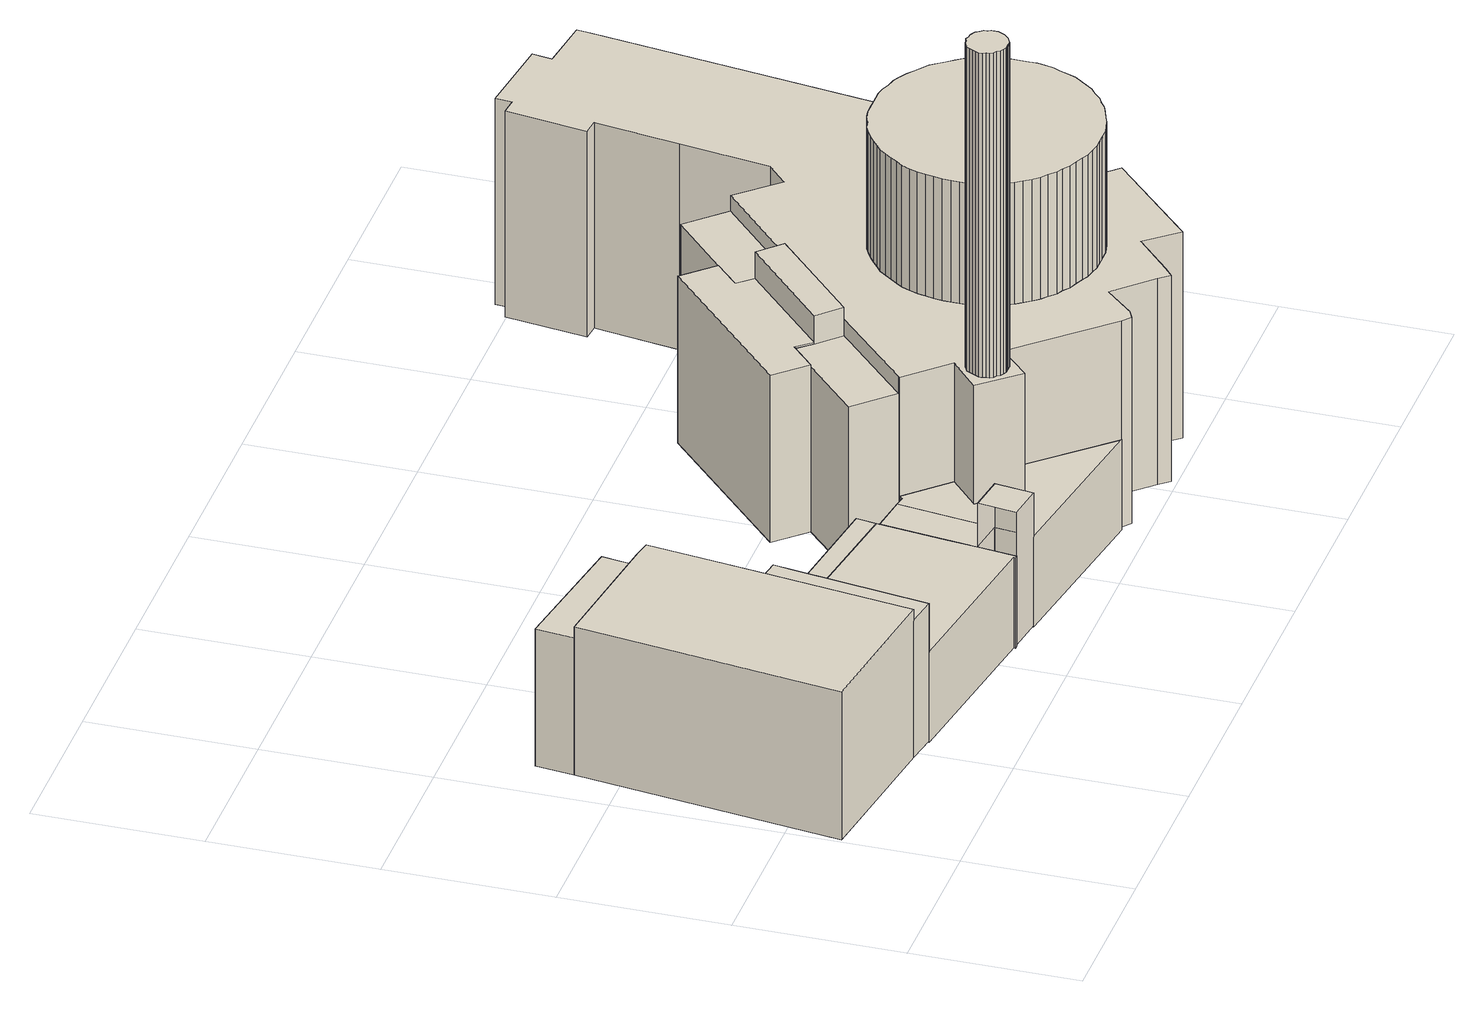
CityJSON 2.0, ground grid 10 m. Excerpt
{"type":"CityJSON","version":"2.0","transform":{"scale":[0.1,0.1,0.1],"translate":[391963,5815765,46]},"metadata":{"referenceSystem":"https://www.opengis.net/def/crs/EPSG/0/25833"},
"CityObjects":{
"building1":{"type":"Building","attributes":{"Gemeindeschluessel":"11000008","BezugspunktDach":"2200","function":"51009_1610","measuredHeight":4.11,"storeysAboveGround":0},"address":[{"country":"Germany","locality":"Berlin"}],"geometry":[{"type":"Solid","lod":"1","boundaries":[[[[0,1,2,3]],[[4,5,6,7]],[[4,7,3,2]],[[5,4,2,1]],[[6,5,1,0]],[[7,6,0,3]]]]}]},
"building2":{"type":"Building","attributes":{"name":"Sehitlik Moschee","Gemeindeschluessel":"11000008","function":"31001_3046"},"address":[{"country":"Germany","locality":"Berlin","thoroughfareNumber":"128","thoroughfareName":"Columbiadamm"}],"children":["building2-1","building2-2","building2-3","building2-4","building2-5","building2-6","building2-7","building2-8","building2-9","building2-10","building2-11"]},
"building2-1":{"type":"BuildingPart","attributes":{"BezugspunktDach":"2200","measuredHeight":13.2,"storeysAboveGround":2},"parents":["building2"],"geometry":[{"type":"MultiSurface","lod":"1","boundaries":[[[8,9,10,11,12,13,14,15,16,17,18,19,20,21,22,23,24,25,26,27,28,29,30,31,32,33,34,35,36,37,38,39,40,41,42,43,44,45,46,47],[48,49,50,51,52,53,54,55,56,57,58,59,60,61,62,63,64,65,66,67,68,69,70,71,72,73,74,75,76,77,78,79,80,81,82],[83,84,85,86,87,88,89,90,91,92,93,94,95,96,97,98,99,100,101,102,103,104,105,106,107,108,109,110,111,112,113,114,115,116,117,118,119,120,121,122,123,124,125,126,127,128,129,130,131,132,133,134,135,136,137,138,139,140,141,142,143,144,145,146,147,148,149,150,151,152,153,154,155,156,157,158,159,160,161,162,163]],[[164,165,166,167,168,169,170,171,172,173,174,175,176,177,178,179,180,181,182,183,184,185,186,187,188,189,190,191,192,193,194,195,196,197,198,199,200,201,202,203],[204,205,206,207,208,209,210,211,212,213,214,215,216,217,218,219,220,221,222,223,224,225,226,227,228,229,230,231,232,233,234,235,236,237,238],[239,240,241,242,243,244,245,246,247,248,249,250,251,252,253,254,255,256,257,258,259,260,261,262,263,264,265,266,267,268,269,270,271,272,273,274,275,276,277,278,279,280,281,282,283,284,285,286,287,288,289,290,291,292,293,294,295,296,297,298,299,300,301,302,303,304,305,306,307,308,309,310,311,312,313,314,315,316,317,318,319]],[[164,203,47,46]],[[165,164,46,45]],[[166,165,320,321]],[[167,166,44,43]],[[168,167,43,42]],[[169,168,42,41]],[[170,169,41,40]],[[171,170,40,39]],[[172,171,39,38]],[[173,172,38,37]],[[174,173,37,36]],[[175,174,36,35]],[[176,175,35,34]],[[177,176,34,33]],[[178,177,33,32]],[[179,178,32,31]],[[180,179,31,30]],[[181,180,30,29]],[[182,181,29,28]],[[183,182,28,27]],[[184,183,27,26]],[[185,184,26,25]],[[186,185,25,24]],[[187,186,24,23]],[[188,187,23,22]],[[189,188,22,21]],[[190,189,21,20]],[[191,190,20,19]],[[192,191,19,18]],[[193,192,18,17]],[[194,193,17,16]],[[195,194,16,15]],[[196,195,15,14]],[[197,196,14,13]],[[198,197,13,12]],[[199,322,323,12,11]],[[324,322,11,10]],[[201,325,324,10,9]],[[326,325,201,9,8]],[[327,326,202,8,47]],[[204,238,328,329]],[[205,204,81,329,330]],[[206,205,331,330,332]],[[207,206,79,332,333]],[[208,207,334,333,335,77]],[[209,208,77,335,336]],[[210,209,76,336,337,75]],[[211,210,337,338]],[[212,211,338,339,73]],[[213,212,73,339,340]],[[214,213,341,340,342]],[[215,214,342,343,70]],[[216,215,70,343,344,69]],[[217,216,69,344,345,68]],[[218,217,345,346,67]],[[219,218,346,347]],[[220,219,347,348]],[[221,220,348,349]],[[222,221,349,350,63]],[[223,222,63,350,351,62]],[[224,223,62,351,352]],[[225,224,352,353,60]],[[226,225,354,353,355]],[[227,226,59,355,356]],[[228,227,356,357]],[[229,228,57,357,358,56]],[[230,229,359,358,360,55]],[[231,230,55,360,361]],[[232,231,54,361,362,53]],[[233,232,53,362,363,52]],[[234,233,364,363,365]],[[235,234,51,365,366]],[[236,235,366,367]],[[237,236,367,368]],[[238,237,368,328]],[[239,319,369,370]],[[240,239,370,371,161]],[[241,240,161,371,372,160]],[[242,241,373,372,374]],[[243,242,374,375,158]],[[244,243,376,375,377]],[[245,244,157,377,378,156]],[[246,245,378,379,155]],[[247,246,379,380]],[[248,247,380,381]],[[249,248,382,381,383,152]],[[250,249,384,383,385]],[[251,250,385,386]],[[252,251,386,387,149]],[[253,252,387,388,148]],[[254,253,148,388,389,147]],[[255,254,389,390]],[[256,255,390,391]],[[257,256,391,392]],[[258,257,393,392,394]],[[259,258,143,394,395]],[[260,259,142,395,396]],[[261,260,397,396,398,140]],[[262,261,140,398,399,139]],[[263,262,399,400]],[[264,263,400,401,137]],[[265,264,402,401,403,136]],[[266,265,404,403,405,135]],[[267,266,405,406,134]],[[268,267,406,407,133]],[[269,268,133,407,408]],[[270,269,408,409]],[[271,270,131,409,410]],[[272,271,130,410,411]],[[273,272,411,412,413]],[[274,273,128,412,414,127]],[[275,274,127,414,415]],[[276,275,416,415,417]],[[277,276,417,418]],[[278,277,124,418,419]],[[279,278,419,420,122]],[[280,279,420,421,121]],[[281,280,121,421,422,120]],[[282,281,423,422,424]],[[283,282,425,424,426]],[[284,283,427,426,428]],[[285,284,428,429]],[[286,285,429,430]],[[287,286,431,430,432,114]],[[288,287,432,433,113]],[[289,288,113,433,434]],[[290,289,434,435]],[[291,290,436,435,437]],[[292,291,110,437,438,109]],[[293,292,109,438,439,108]],[[294,293,439,440]],[[295,294,107,440,441,106]],[[296,295,442,441,443]],[[297,296,443,444]],[[298,297,444,445]],[[299,298,445,446,102]],[[300,299,446,447]],[[301,300,101,447,448]],[[302,301,448,449,99]],[[303,302,99,449,450]],[[304,303,450,451]],[[305,304,97,451,452]],[[306,305,452,453]],[[307,306,453,454,94]],[[308,307,94,454,455]],[[309,308,93,455,456]],[[310,309,456,457]],[[311,310,457,458]],[[312,311,458,459]],[[313,312,89,459,460,88]],[[314,313,460,461,87]],[[315,314,461,462]],[[316,315,86,462,463]],[[317,316,464,463,465]],[[318,317,466,465,467,83]],[[319,318,467,369]],[[321,320,45,44]],[[198,323,322,199]],[[200,199,468,322,324]],[[200,324,325,201]],[[202,201,325,326]],[[469,203,202,326,327]],[[329,328,82,81]],[[329,81,80,330]],[[332,330,331,80,79]],[[333,332,79,78]],[[78,77,335,333,334]],[[336,335,77,76]],[[75,337,336,76]],[[338,337,75,74]],[[74,73,339,338]],[[340,339,73,72]],[[342,340,341,72,71]],[[71,70,343,342]],[[69,344,343,70]],[[68,345,344,69]],[[470,68,67,346,345]],[[347,346,67,66]],[[348,347,66,65]],[[349,348,65,64]],[[471,64,63,350,349]],[[62,351,350,63]],[[352,351,62,61]],[[61,60,353,352]],[[355,353,354,60,59]],[[356,355,59,58]],[[357,356,58,57]],[[56,358,357,57]],[[56,55,360,358,359]],[[361,360,55,54]],[[53,362,361,54]],[[52,363,362,53]],[[365,363,364,52,51]],[[366,365,51,50]],[[367,366,50,49]],[[368,367,49,48]],[[328,368,48,82]],[[370,369,163,162,472]],[[162,161,371,370]],[[160,372,371,161]],[[374,372,373,160,159]],[[473,159,375,374]],[[375,376,158,157,377]],[[156,378,377,157]],[[156,155,379,378]],[[380,379,155,154,474]],[[381,380,475,154,153,476]],[[153,152,383,381,382]],[[385,383,384,152,151]],[[386,385,151,150]],[[150,149,387,386]],[[149,148,388,387]],[[147,389,388,148]],[[390,389,147,146]],[[391,390,146,145,477]],[[392,391,145,144]],[[394,392,393,144,143]],[[395,394,143,142]],[[396,395,142,141]],[[141,140,398,396,397]],[[139,399,398,140]],[[400,399,139,138]],[[138,137,401,400]],[[137,136,403,401,402]],[[136,135,405,403,404]],[[135,134,406,405]],[[134,133,407,406]],[[408,407,133,132]],[[409,408,132,131]],[[410,409,131,130]],[[411,410,130,129]],[[413,412,411,129,128]],[[127,414,412,128]],[[415,414,127,126]],[[478,417,415,416,126,125]],[[418,417,479,125,124]],[[419,418,124,123]],[[123,122,420,419]],[[480,122,121,421,420]],[[120,422,421,121]],[[424,422,423,120,119,481]],[[426,424,425,119,118]],[[428,426,427,118,117]],[[429,428,117,116]],[[430,429,116,115]],[[115,114,432,430,431]],[[114,113,433,432]],[[434,433,113,112]],[[435,434,112,111]],[[437,435,436,111,110]],[[109,438,437,110]],[[108,439,438,109]],[[440,439,108,107]],[[106,441,440,107]],[[443,441,442,106,105,482]],[[444,443,105,104]],[[445,444,104,103]],[[103,102,446,445]],[[447,446,102,101]],[[448,447,101,100]],[[100,99,449,448]],[[450,449,99,98,483]],[[451,450,98,97]],[[452,451,97,96]],[[453,452,96,95]],[[484,95,94,454,453]],[[455,454,94,93]],[[456,455,93,92]],[[457,456,92,91]],[[458,457,91,90,485]],[[459,458,90,89]],[[88,460,459,89]],[[88,87,461,460]],[[462,461,486,87,86]],[[463,462,86,85]],[[465,463,464,85,84]],[[84,83,467,465,466]],[[369,467,487,83,163,488]]]}]},
"building2-2":{"type":"BuildingPart","attributes":{"BezugspunktDach":"2200","measuredHeight":5.77,"storeysAboveGround":2},"parents":["building2"],"geometry":[{"type":"MultiSurface","lod":"1","boundaries":[[[323,322,324,325,326,327,489,490,491,492]],[[493,494,495,496,497,498,499,500,501,502]],[[493,502,503,504]],[[495,494,490,489]],[[496,495,489,327]],[[497,496,327,203,202,326]],[[498,497,326,202,201,325]],[[499,498,325,201,200,324]],[[500,499,200,199]],[[501,500,322,199,198,323]],[[502,501,323,492]],[[504,503,492,491]],[[491,490,494,493]],[[326,202,203,327]],[[325,201,202,326]],[[324,200,201,325]],[[199,200,324,322]],[[323,198,199,322]]]}]},
"building2-3":{"type":"BuildingPart","attributes":{"BezugspunktDach":"2200","measuredHeight":5.77,"storeysAboveGround":2},"parents":["building2"],"geometry":[{"type":"MultiSurface","lod":"1","boundaries":[[[491,490,505,506]],[[507,494,493,508]],[[509,506,508,506,505]],[[507,510,511]],[[494,507,505,490]],[[508,493,491,504,512]],[[507,511,509,505]],[[511,510,508,506,509]],[[490,491,493,494]],[[512,504,491,506]]]}]},
"building2-4":{"type":"BuildingPart","attributes":{"BezugspunktDach":"2200","measuredHeight":33.29,"storeysAboveGround":2},"parents":["building2"],"geometry":[{"type":"MultiSurface","lod":"1","boundaries":[[[513,514,515,516,517,518,519,520,521,522,523,524,525,526,527,528,529,530,531,532,533,534,535,536,537,538,539,540,541,542,543,544,545,546,547]],[[337,336,335,333,332,330,329,328,368,367,366,365,363,362,361,360,358,357,356,355,353,352,351,350,349,348,347,346,345,344,343,342,340,339,338]],[[75,74,338,547,546]],[[76,75,546,545]],[[335,77,76,545,544]],[[333,78,77,548,544,543]],[[79,78,543,542]],[[80,79,332,542,541]],[[329,81,80,330,541,540]],[[549,82,81,540,539]],[[48,82,328,539,538]],[[49,48,368,538,537]],[[550,50,49,537,536]],[[51,50,366,536,535]],[[52,51,365,535,534]],[[551,53,52,534,533]],[[361,54,53,552,533,532]],[[360,55,54,532,531]],[[358,56,55,531,530]],[[57,56,358,530,529]],[[58,57,529,528]],[[355,59,58,553,528,527]],[[60,59,554,527,526]],[[61,60,526,525]],[[62,61,352,525,524]],[[350,63,62,524,523]],[[555,64,63,556,523,522]],[[65,64,349,522,521]],[[66,521,520]],[[67,66,347,520,519]],[[557,68,67,558,519,518]],[[559,69,68,345,518,517]],[[343,70,69,344,517,516]],[[71,70,516,515]],[[72,71,560,515,514]],[[339,73,72,561,514,513]],[[74,73,513,547]],[[337,338,74,75]],[[336,337,562,75,76]],[[336,76,77,335]],[[335,548,77,78,333]],[[332,333,78,79]],[[330,332,79,80]],[[330,80,81,329]],[[328,329,563,81,82,549]],[[368,328,82,48]],[[367,368,48,49]],[[366,367,564,49,50,550]],[[365,366,50,51]],[[363,365,51,52]],[[362,363,52,53,551]],[[362,552,53,54,361]],[[361,54,55,360]],[[360,565,55,56,358]],[[357,358,56,57]],[[356,357,57,58]],[[356,553,58,59,355]],[[353,355,554,59,60]],[[566,352,353,60,61]],[[567,351,352,61,62]],[[351,62,63,350]],[[349,350,556,63,64,555]],[[568,348,349,64,65]],[[569,347,348,65,66]],[[346,347,66,67]],[[345,346,558,67,68,557]],[[344,345,68,69,559]],[[344,69,70,343]],[[570,342,343,70,71]],[[340,342,560,71,72]],[[340,561,72,73,339]],[[338,339,571,73,74]]]}]},
"building2-5":{"type":"BuildingPart","attributes":{"BezugspunktDach":"2200","measuredHeight":8.5,"storeysAboveGround":2},"parents":["building2"],"geometry":[{"type":"MultiSurface","lod":"1","boundaries":[[[572,573,574,575]],[[512,504,503,576]],[[504,491,506,574,573]],[[492,491,573,572]],[[503,492,572]],[[576,503,572,575]],[[576,577,506,512]],[[512,506,491,504]],[[578,503,504,491,492]]]}]},
"building2-6":{"type":"BuildingPart","attributes":{"BezugspunktDach":"2200","measuredHeight":8.8,"storeysAboveGround":2},"parents":["building2"],"geometry":[{"type":"MultiSurface","lod":"1","boundaries":[[[579,580,581,582,583]],[[584,585,586,587,588]],[[585,584,582,581]],[[586,585,581,580]],[[587,589,590,3,580,579]],[[588,587,579,583]],[[584,588,591,583,582,592]],[[593,590,589,587]],[[593,586,3,590]]]}]},
"building2-7":{"type":"BuildingPart","attributes":{"BezugspunktDach":"2200","measuredHeight":8.8,"storeysAboveGround":2},"parents":["building2"],"geometry":[{"type":"MultiSurface","lod":"1","boundaries":[[[594,595,596,597]],[[598,599,600,601]],[[598,601,597,596]],[[599,598,596,595]],[[600,599,595,594]],[[601,600,594,597,602]]]}]},
"building2-8":{"type":"BuildingPart","attributes":{"BezugspunktDach":"2200","measuredHeight":10.1,"storeysAboveGround":2},"parents":["building2"],"geometry":[{"type":"MultiSurface","lod":"1","boundaries":[[[603,604,605,606,607,608]],[[601,600,609,584,588,610]],[[601,610,608,607]],[[600,594,597,607,606]],[[609,600,606,605]],[[584,609,605,604]],[[583,582,604,603]],[[610,588,603,608]],[[601,597,594,600]],[[588,584,582,583]]]}]},
"building2-9":{"type":"BuildingPart","attributes":{"BezugspunktDach":"2200","measuredHeight":20.72,"storeysAboveGround":2},"parents":["building2"],"geometry":[{"type":"MultiSurface","lod":"1","boundaries":[[[611,612,613,614,615,616,617,618,619,620,621,622,623,624,625,626,627,628,629,630,631,632,633,634,635,636,637,638,639,640,641,642,643,644,645,646,647,648,649,650,651,652,653,654,655,656,657,658,659,660,661,662,663,664,665,666,667,668,669,670,671,672,673,674,675,676,677,678,679,680,681,682,683,684,685,686,687,688,689,690,691]],[[449,448,447,446,445,444,443,441,440,439,438,437,435,434,433,432,430,429,428,426,424,422,421,420,419,418,417,415,414,412,411,410,409,408,407,406,405,403,401,400,399,398,396,395,394,392,391,390,389,388,387,386,385,383,381,380,379,378,377,375,374,372,371,370,369,467,465,463,462,461,460,459,458,457,456,455,454,453,452,451,450]],[[99,98,691,690]],[[100,99,449,690,689]],[[447,101,100,689,688]],[[446,102,101,692,688,687]],[[103,102,687,686]],[[444,104,103,686,685]],[[105,104,685,684]],[[441,106,105,684,683]],[[440,107,106,693,683,682]],[[439,108,107,682,681]],[[438,109,108,439,681,680]],[[110,109,680,679]],[[111,110,437,679,678]],[[434,112,111,694,678,677]],[[113,112,434,677,676]],[[114,113,676,675]],[[115,114,675,674]],[[116,115,674,673]],[[117,116,695,673,672]],[[118,117,672,671]],[[119,118,671,670]],[[120,119,424,670,669]],[[421,121,120,669,668]],[[696,122,121,697,668,667]],[[123,122,667,666]],[[124,123,419,666,665]],[[417,125,124,698,665,664]],[[126,125,417,664,663]],[[127,126,663,662]],[[699,128,127,414,662,661]],[[129,128,412,661,660]],[[130,129,660,659]],[[409,131,130,659,658]],[[132,131,658,657]],[[133,132,700,657,656]],[[134,133,407,656,655]],[[405,135,134,406,655,654]],[[136,135,654,653]],[[401,137,136,653,652]],[[138,137,652,651]],[[399,139,138,651,650]],[[398,140,139,650,649]],[[141,140,649,648]],[[142,141,648,647]],[[143,142,395,647,646]],[[144,143,646,645]],[[391,145,144,392,645,644]],[[146,145,644,643]],[[147,146,643,642]],[[148,147,642,641]],[[387,149,148,641,640]],[[150,149,640,639]],[[151,150,639,638]],[[152,151,638,637]],[[153,152,383,637,636]],[[154,153,636,635]],[[155,154,380,635,634]],[[156,155,379,634,633]],[[377,157,156,633,632]],[[701,158,157,377,632,631]],[[159,375,631,630]],[[160,159,630,629]],[[371,161,160,629,628]],[[162,161,371,628,627]],[[163,162,627,626]],[[83,163,626,625]],[[702,84,83,467,625,624]],[[85,84,624,623]],[[462,86,85,623,622]],[[87,86,622,621]],[[460,88,87,621,620]],[[459,89,88,620,619]],[[90,89,619,618]],[[91,90,618,617]],[[456,92,91,617,616]],[[455,93,92,616,615]],[[94,93,615,614]],[[95,94,614,613]],[[96,95,703,613,612]],[[451,97,96,612,611]],[[450,98,97,611,691]],[[449,450,704,98,99]],[[448,449,99,100]],[[448,705,100,101,447]],[[447,692,101,102,446]],[[445,446,102,103]],[[445,103,104,444]],[[443,444,104,105]],[[443,105,106,441]],[[441,693,106,107,440]],[[440,706,107,108,439]],[[439,108,109,438]],[[437,438,109,110]],[[435,437,110,111]],[[435,694,111,112,434]],[[433,434,112,113]],[[432,433,113,114]],[[430,432,114,115]],[[429,430,707,115,116]],[[708,428,429,695,116,117]],[[426,428,117,118]],[[424,426,118,119]],[[422,424,119,120]],[[422,120,121,421]],[[420,421,697,121,122,696]],[[419,420,122,123]],[[418,419,123,124]],[[418,698,124,125,417]],[[415,417,125,126]],[[414,415,126,127]],[[412,414,127,128,699]],[[411,412,128,129]],[[410,411,129,130]],[[410,130,131,409]],[[408,409,131,132]],[[407,408,700,132,133]],[[709,406,407,133,134]],[[406,134,135,405]],[[403,405,135,136]],[[403,710,136,137,401]],[[400,401,402,137,138]],[[400,138,139,399]],[[399,139,140,398]],[[396,398,140,141]],[[395,396,141,142]],[[394,395,142,143]],[[392,394,143,144]],[[392,144,145,391]],[[390,391,145,146]],[[389,390,146,147]],[[388,389,147,148]],[[388,148,149,387]],[[386,387,149,150]],[[711,385,386,150,151]],[[383,385,151,152]],[[381,383,152,153]],[[380,381,712,153,154]],[[379,380,154,155]],[[378,379,155,156]],[[378,156,157,377]],[[375,377,157,158,701]],[[374,375,158,159]],[[372,374,159,160]],[[372,160,161,371]],[[370,371,161,162]],[[369,370,713,162,163]],[[467,369,714,163,83]],[[465,467,83,84,702]],[[463,465,84,85]],[[463,85,86,462]],[[461,462,86,87]],[[461,87,88,460]],[[460,88,89,459]],[[458,459,89,90]],[[457,458,90,91]],[[457,91,92,456]],[[456,92,93,455]],[[454,455,93,94]],[[453,454,94,95]],[[715,452,453,703,95,96]],[[452,96,97,451]],[[451,97,98,450]]]}]},
"building2-10":{"type":"BuildingPart","attributes":{"BezugspunktDach":"2200","measuredHeight":13.09,"storeysAboveGround":2},"parents":["building2"],"geometry":[{"type":"MultiSurface","lod":"1","boundaries":[[[716,717,718,719]],[[720,321,320,721]],[[720,721,719,718]],[[321,720,718,717]],[[45,44,321,717,716]],[[721,320,716,719]],[[46,164,165,45]],[[321,44,45,320]]]}]},
"building2-11":{"type":"BuildingPart","attributes":{"BezugspunktDach":"2200","measuredHeight":6.25,"storeysAboveGround":2},"parents":["building2"],"geometry":[{"type":"MultiSurface","lod":"1","boundaries":[[[722,723,577,506,509,505,0,3,590,589]],[[724,725,726,507,511,508,727,728,729,730]],[[724,730,587,593]],[[725,724,590,593,586,3]],[[726,725,3,0]],[[507,726,0,505]],[[727,508,512,576]],[[728,727,577,723]],[[729,728,723,722]],[[730,729,722,589]],[[593,587,731,589,590]],[[3,586,593,590]],[[511,507,505,509]],[[508,511,509,506]],[[576,512,506,577]]]}]},
"building3":{"type":"Building","attributes":{"Gemeindeschluessel":"11000008","function":"51009_1610"},"address":[{"country":"Germany","locality":"Berlin"}],"children":["building3-1","building3-2","building3-3"]},
"building3-1":{"type":"BuildingPart","attributes":{"BezugspunktDach":"2200","measuredHeight":11.54,"storeysAboveGround":0},"parents":["building3"],"geometry":[{"type":"MultiSurface","lod":"1","boundaries":[[[732,733,734,735,736,737,738,739]],[[740,741,742,743,744,745,746,747]],[[740,747,739,738]],[[741,740,738,737]],[[742,736,737,741,737,736]],[[736,742,736,735]],[[744,743,735,734]],[[745,748,749,734,733]],[[746,745,733,732],[746,750,748,745]],[[747,746,732,739]],[[743,742,736,735]],[[744,749,748,745]],[[750,746,745,748]]]}]},
"building3-2":{"type":"BuildingPart","attributes":{"BezugspunktDach":"2200","measuredHeight":10.7,"storeysAboveGround":0},"parents":["building3"],"geometry":[{"type":"Solid","lod":"1","boundaries":[[[[735,751,752,753,737,736]],[[741,754,755,756,743,742]],[[754,741,737,753]],[[755,754,753,752]],[[756,755,752,751]],[[743,756,751,735]],[[737,741,742,736]],[[742,743,735,736]]]]}]},
"building3-3":{"type":"BuildingPart","attributes":{"BezugspunktDach":"2200","measuredHeight":11.32,"storeysAboveGround":0},"parents":["building3"],"geometry":[{"type":"MultiSurface","lod":"1","boundaries":[[[757,758,749,748,750,759]],[[746,745,744,760,761,762]],[[746,762,759,750]],[[760,744,749,758]],[[761,760,758,757]],[[762,761,757,759]],[[746,750,748,745]],[[763,744,745,748,749]]]}]}
},
"vertices":[
[232,118,58],[234,130,58],[127,145,58],[125,134,58],[127,145,17],[234,130,17],[232,118,17],[125,134,17],
[286,90,134],[267,73,134],[287,50,134],[306,68,134],[354,15,134],[359,11,134],[365,14,134],[381,31,134],[402,9,134],[407,3,134],[413,8,134],[436,29,134],[452,10,134],[506,61,134],[489,79,134],[514,102,134],[518,105,134],[515,109,134],[491,133,134],[513,154,134],[523,163,134],[526,166,134],[543,286,134],[556,379,134],[557,387,134],[524,391,134],[526,403,134],[476,409,134],[475,399,134],[465,400,134],[458,351,134],[468,350,134],[460,299,134],[452,245,134],[439,233,134],[417,257,134],[367,211,134],[313,161,134],[264,115,134],[263,114,134],[288,84,134],[290,83,134],[292,83,134],[294,82,134],[296,81,134],[297,79,134],[299,77,134],[299,75,134],[300,73,134],[300,71,134],[300,69,134],[299,67,134],[298,65,134],[297,64,134],[295,62,134],[293,61,134],[291,60,134],[289,60,134],[287,60,134],[285,60,134],[283,61,134],[281,62,134],[280,64,134],[278,65,134],[277,67,134],[277,69,134],[276,71,134],[276,73,134],[277,75,134],[278,77,134],[279,79,134],[280,81,134],[282,82,134],[284,83,134],[286,83,134],[384,50,134],[379,52,134],[375,55,134],[371,57,134],[367,61,134],[363,64,134],[360,68,134],[357,72,134],[354,76,134],[352,81,134],[350,86,134],[348,90,134],[347,95,134],[346,100,134],[346,105,134],[346,110,134],[346,115,134],[347,120,134],[348,125,134],[349,130,134],[351,135,134],[353,140,134],[356,144,134],[359,148,134],[362,152,134],[365,156,134],[369,159,134],[373,162,134],[377,165,134],[382,168,134],[386,170,134],[391,171,134],[396,173,134],[401,174,134],[406,174,134],[411,174,134],[416,174,134],[421,174,134],[426,173,134],[431,171,134],[436,170,134],[440,168,134],[445,165,134],[449,162,134],[453,159,134],[457,156,134],[460,152,134],[463,148,134],[466,144,134],[469,140,134],[471,135,134],[473,130,134],[474,125,134],[475,120,134],[476,115,134],[476,110,134],[476,105,134],[476,100,134],[475,95,134],[474,90,134],[472,86,134],[470,81,134],[468,76,134],[465,72,134],[462,68,134],[459,64,134],[455,61,134],[451,57,134],[447,55,134],[443,52,134],[438,50,134],[433,48,134],[428,46,134],[424,45,134],[419,44,134],[413,44,134],[408,44,134],[403,44,134],[398,45,134],[393,46,134],[389,48,134],[264,115,2],[313,161,2],[367,211,2],[417,257,2],[439,233,2],[452,245,2],[460,299,2],[468,350,2],[458,351,2],[465,400,2],[475,399,2],[476,409,2],[526,403,2],[524,391,2],[557,387,2],[556,379,2],[543,286,2],[526,166,2],[523,163,2],[513,154,2],[491,133,2],[515,109,2],[518,105,2],[514,102,2],[489,79,2],[506,61,2],[452,10,2],[436,29,2],[413,8,2],[407,3,2],[402,9,2],[381,31,2],[365,14,2],[359,11,2],[354,15,2],[306,68,2],[287,50,2],[267,73,2],[286,90,2],[263,114,2],[284,83,2],[282,82,2],[280,81,2],[279,79,2],[278,77,2],[277,75,2],[276,73,2],[276,71,2],[277,69,2],[277,67,2],[278,65,2],[280,64,2],[281,62,2],[283,61,2],[285,60,2],[287,60,2],[289,60,2],[291,60,2],[293,61,2],[295,62,2],[297,64,2],[298,65,2],[299,67,2],[300,69,2],[300,71,2],[300,73,2],[299,75,2],[299,77,2],[297,79,2],[296,81,2],[294,82,2],[292,83,2],[290,83,2],[288,84,2],[286,83,2],[393,46,2],[398,45,2],[403,44,2],[408,44,2],[413,44,2],[419,44,2],[424,45,2],[428,46,2],[433,48,2],[438,50,2],[443,52,2],[447,55,2],[451,57,2],[455,61,2],[459,64,2],[462,68,2],[465,72,2],[468,76,2],[470,81,2],[472,86,2],[474,90,2],[475,95,2],[476,100,2],[476,105,2],[476,110,2],[476,115,2],[475,120,2],[474,125,2],[473,130,2],[471,135,2],[469,140,2],[466,144,2],[463,148,2],[460,152,2],[457,156,2],[453,159,2],[449,162,2],[445,165,2],[440,168,2],[436,170,2],[431,171,2],[426,173,2],[421,174,2],[416,174,2],[411,174,2],[406,174,2],[401,174,2],[396,173,2],[391,171,2],[386,170,2],[382,168,2],[377,165,2],[373,162,2],[369,159,2],[365,156,2],[362,152,2],[359,148,2],[356,144,2],[353,140,2],[351,135,2],[349,130,2],[348,125,2],[347,120,2],[346,115,2],[346,110,2],[346,105,2],[346,100,2],[347,95,2],[348,90,2],[350,86,2],[352,81,2],[354,76,2],[357,72,2],[360,68,2],[363,64,2],[367,61,2],[371,57,2],[375,55,2],[379,52,2],[384,50,2],[389,48,2],[313,161,18],[367,211,18],[306,68,58],[354,15,58],[287,50,58],[267,73,58],[286,90,58],[263,114,58],[286,83,9],[284,83,9],[282,82,9],[282,82,59],[280,81,9],[279,79,9],[279,79,59],[278,77,9],[277,75,9],[276,73,9],[276,71,9],[277,69,9],[277,67,9],[277,67,80],[278,65,9],[280,64,9],[281,62,9],[283,61,9],[285,60,9],[287,60,9],[289,60,9],[291,60,9],[293,61,9],[295,62,9],[297,64,9],[298,65,9],[298,65,80],[299,67,9],[300,69,9],[300,71,9],[300,73,9],[300,73,77],[299,75,9],[299,77,9],[297,79,9],[296,81,9],[296,81,59],[294,82,9],[292,83,9],[290,83,9],[288,84,9],[389,48,4],[393,46,4],[398,45,4],[403,44,4],[403,44,79],[408,44,4],[413,44,4],[413,44,46],[419,44,4],[424,45,4],[428,46,4],[433,48,4],[438,50,4],[438,50,62],[443,52,4],[443,52,121],[447,55,4],[451,57,4],[455,61,4],[459,64,4],[462,68,4],[465,72,4],[468,76,4],[470,81,4],[470,81,73],[472,86,4],[474,90,4],[475,95,4],[475,95,76],[476,100,4],[476,105,4],[476,110,4],[476,115,4],[476,115,62],[475,120,4],[475,120,36],[474,125,4],[473,130,4],[471,135,4],[469,140,4],[466,144,4],[463,148,4],[460,152,4],[457,156,4],[457,156,97],[453,159,4],[449,162,4],[449,162,102],[445,165,4],[440,168,4],[436,170,4],[431,171,4],[426,173,4],[421,174,4],[421,174,76],[416,174,4],[416,174,49],[411,174,4],[411,174,88],[406,174,4],[401,174,4],[396,173,4],[396,173,24],[391,171,4],[386,170,4],[382,168,4],[377,165,4],[377,165,69],[373,162,4],[369,159,4],[365,156,4],[362,152,4],[359,148,4],[359,148,88],[356,144,4],[353,140,4],[351,135,4],[349,130,4],[348,125,4],[347,120,4],[346,115,4],[346,110,4],[346,105,4],[346,100,4],[347,95,4],[348,90,4],[350,86,4],[352,81,4],[354,76,4],[357,72,4],[360,68,4],[363,64,4],[367,61,4],[371,57,4],[375,55,4],[375,55,121],[379,52,4],[379,52,62],[384,50,4],[306,68,46],[263,114,27],[283,61,113],[291,60,113],[393,46,87],[408,44,36],[433,48,93],[433,48,55],[438,50,25],[468,76,62],[445,165,43],[445,165,36],[431,171,101],[416,174,114],[356,144,52],[346,110,128],[347,95,15],[357,72,93],[367,61,109],[384,50,55],[389,48,46],
[261,112,58],[255,113,58],[247,55,58],[244,32,58],[247,55,0],[255,113,0],[261,112,0],[263,114,0],[286,90,0],[267,73,0],[287,50,0],[306,68,0],[354,15,0],[244,32,0],[244,32,1],[247,55,1],
[232,116,58],[225,58,58],[232,116,0],[225,58,0],[227,77,58],[227,75,0],[227,77,0],[225,58,1],
[277,69,342],[277,67,342],[278,65,342],[280,64,342],[281,62,342],[283,61,342],[285,60,342],[287,60,342],[289,60,342],[291,60,342],[293,61,342],[295,62,342],[297,64,342],[298,65,342],[299,67,342],[300,69,342],[300,71,342],[300,73,342],[299,75,342],[299,77,342],[297,79,342],[296,81,342],[294,82,342],[292,83,342],[290,83,342],[288,84,342],[286,83,342],[284,83,342],[282,82,342],[280,81,342],[279,79,342],[278,77,342],[277,75,342],[276,73,342],[276,71,342],[278,77,55],[286,83,81],[292,83,81],[297,79,24],[297,79,55],[300,69,83],[299,67,83],[291,60,107],[293,61,130],[283,61,111],[285,60,130],[281,62,75],[278,65,83],[277,67,83],[276,73,113],[284,83,113],[290,83,113],[299,75,83],[297,64,57],[295,62,92],[289,60,14],[287,60,50],[278,65,98],[277,69,96],
[244,32,86],[247,55,86],[225,58,86],[222,35,86],[222,35,1],[222,35,58],[244,32,30],
[113,52,89],[125,134,89],[127,145,89],[107,148,89],[94,55,89],[107,148,1],[127,145,1],[125,134,1],[113,52,1],[94,55,1],[113,52,58],[119,93,58],[94,55,69],[107,148,71],[119,93,1],
[105,216,89],[108,237,89],[26,250,89],[23,227,89],[26,250,1],[108,237,1],[105,216,1],[23,227,1],[23,227,64],
[94,55,96],[107,148,96],[116,214,96],[105,216,96],[23,227,96],[1,68,96],[116,214,1],[1,68,1],
[346,105,212],[346,100,212],[347,95,212],[348,90,212],[350,86,212],[352,81,212],[354,76,212],[357,72,212],[360,68,212],[363,64,212],[367,61,212],[371,57,212],[375,55,212],[379,52,212],[384,50,212],[389,48,212],[393,46,212],[398,45,212],[403,44,212],[408,44,212],[413,44,212],[419,44,212],[424,45,212],[428,46,212],[433,48,212],[438,50,212],[443,52,212],[447,55,212],[451,57,212],[455,61,212],[459,64,212],[462,68,212],[465,72,212],[468,76,212],[470,81,212],[472,86,212],[474,90,212],[475,95,212],[476,100,212],[476,105,212],[476,110,212],[476,115,212],[475,120,212],[474,125,212],[473,130,212],[471,135,212],[469,140,212],[466,144,212],[463,148,212],[460,152,212],[457,156,212],[453,159,212],[449,162,212],[445,165,212],[440,168,212],[436,170,212],[431,171,212],[426,173,212],[421,174,212],[416,174,212],[411,174,212],[406,174,212],[401,174,212],[396,173,212],[391,171,212],[386,170,212],[382,168,212],[377,165,212],[373,162,212],[369,159,212],[365,156,212],[362,152,212],[359,148,212],[356,144,212],[353,140,212],[351,135,212],[349,130,212],[348,125,212],[347,120,212],[346,115,212],[346,110,212],[348,125,104],[359,148,86],[377,165,121],[401,174,17],[431,171,68],[426,173,55],[440,168,121],[457,156,50],[469,140,48],[413,44,68],[379,52,125],[347,95,88],[346,110,55],[347,120,121],[362,152,69],[396,173,95],[406,174,46],[473,130,13],[475,120,55],[447,55,119],[438,50,94],[393,46,121],[389,48,94],[346,100,104],
[313,161,141],[367,211,141],[354,224,141],[300,174,141],[354,224,18],[300,174,18],
[220,36,58],[220,35,58],[119,93,0],[125,134,0],[232,118,0],[222,35,0],[220,35,0],[220,36,0],[113,52,0],[113,52,34],
[277,169,124],[292,183,124],[300,174,124],[354,224,124],[346,233,124],[361,247,124],[344,265,124],[260,187,124],[344,265,17],[361,247,17],[346,233,17],[354,224,17],[300,174,17],[292,183,17],[277,169,17],[260,187,17],[292,183,123],[300,174,123],[277,169,123],
[367,211,124],[417,257,124],[396,279,124],[396,279,17],[417,257,17],[367,211,17],
[264,115,123],[313,161,123],[243,137,123],[313,161,17],[264,115,17],[243,137,17],[300,174,60]
]}
